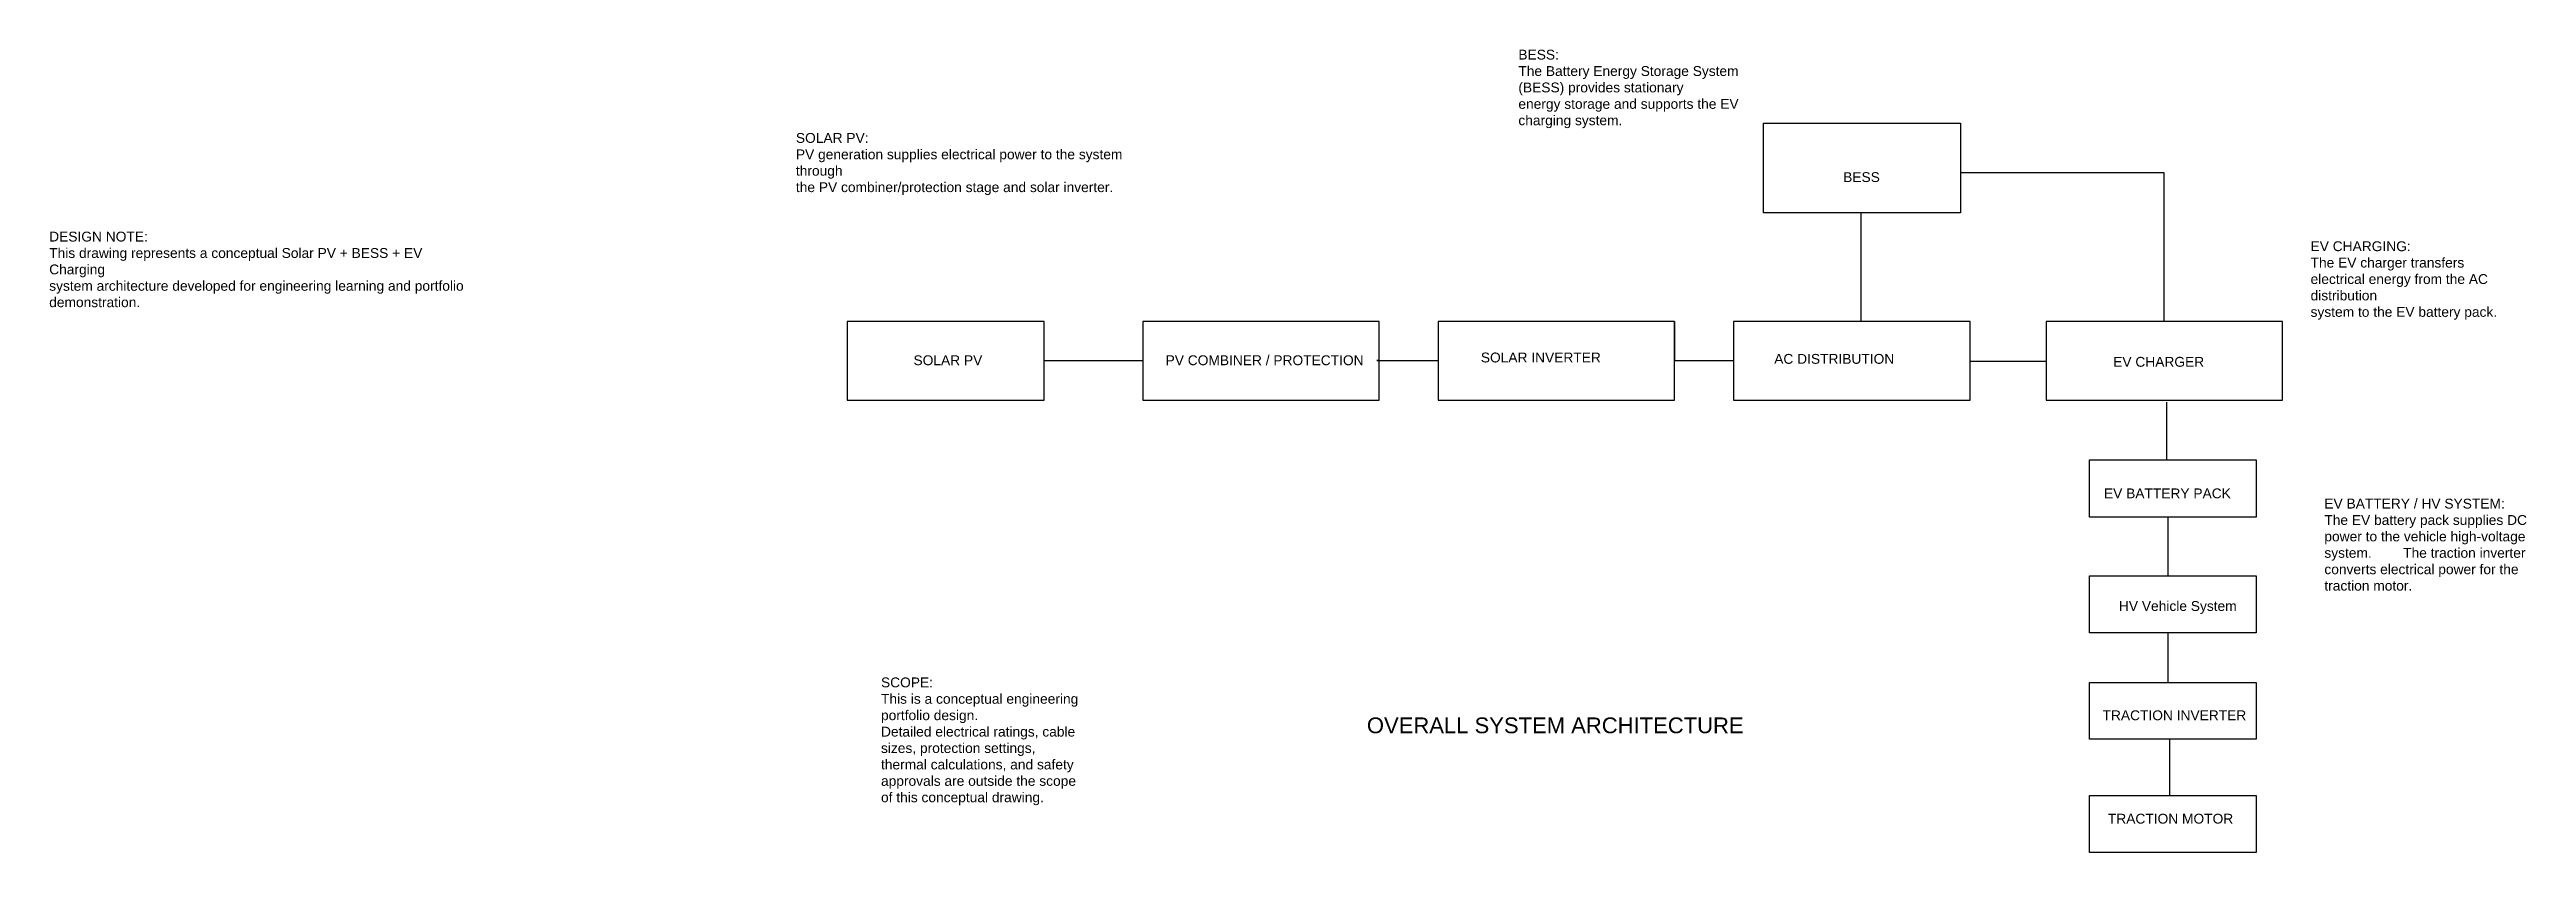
# Model space of a CAD drawing. Header units: millimetres. Extents: x -355 to 903, y -30 to 378.
import ezdxf
from ezdxf.enums import TextEntityAlignment as Align

# ---------------------------------------------------------------- set-up
doc = ezdxf.new("R2010")
doc.units = ezdxf.units.MM
doc.header["$MEASUREMENT"] = 0
for name, color, linetype in [('A-CABLE', 7, 'Continuous'), ('A-EQUIPMENT', 7, 'Continuous'), ('A-NOTES', 7, 'Continuous'), ('A-TEXT', 7, 'Continuous')]:
    doc.layers.add(name, color=color, linetype=linetype)
doc.styles.get("Standard").update_dxf_attribs({"font": 'arial.ttf'})

msp = doc.modelspace()

# ---------------------------------------------------------------- linework, layer by layer
at = {"layer": 'A-CABLE'}
for p, q in [((615.2, 315.6), (718.4, 315.6)), ((718.4, 315.6), (718.4, 240)), ((564.6, 295.2), (564.6, 240)), ((470, 240), (470, 220.2)), ((150, 220.2), (200, 220.2)), ((200, 220.2), (200, 220.2)), ((320, 220.2), (318.8, 220.2)), ((318.8, 220.2), (350, 220.2)), ((470, 220.2), (500, 220.2)), ((620, 219.8), (658.6, 219.8)), ((719.8, 199.1), (719.8, 169.7)), ((720.5, 140.7), (720.5, 110.8)), ((720.5, 81.9), (720.5, 56.7)), ((721.2, 27.8), (721.2, -0.7))]:
    msp.add_line(p, q, dxfattribs=at)
at = {"layer": 'A-EQUIPMENT'}
for points in [[(515.1, 340.7), (615.2, 340.7), (615.2, 295.2), (515.1, 295.2)], [(50, 200), (150, 200), (150, 240), (50, 240)], [(200, 200), (320, 200), (320, 240), (200, 240)], [(350, 200), (470, 200), (470, 240), (350, 240)], [(680.6, 169.7), (765.3, 169.7), (765.3, 140.7), (680.6, 140.7)], [(680.6, 110.8), (765.3, 110.8), (765.3, 81.9), (680.6, 81.9)], [(680.6, 110.8), (765.3, 110.8), (765.3, 81.9), (680.6, 81.9)], [(680.6, 56.7), (765.3, 56.7), (765.3, 27.8), (680.6, 27.8)], [(680.6, 56.7), (765.3, 56.7), (765.3, 27.8), (680.6, 27.8)], [(680.6, -0.7), (765.3, -0.7), (765.3, -29.7), (680.6, -29.7)]]:
    msp.add_lwpolyline(points, close=True, dxfattribs=at)
at = {"layer": 'A-TEXT'}
for points in [[(500, 200), (620, 200), (620, 240), (500, 240)], [(658.6, 200), (778.6, 200), (778.6, 240), (658.6, 240)]]:
    msp.add_lwpolyline(points, close=True, dxfattribs=at)

# ---------------------------------------------------------------- texts
at = {"layer": 'A-EQUIPMENT'}
msp.add_text('PV COMBINER / PROTECTION', height=5, dxfattribs=at).set_placement((211.6, 217.8))
at = {"layer": 'A-NOTES'}
msp.add_text('OVERALL SYSTEM ARCHITECTURE', height=8, dxfattribs=at).set_placement((313.8, 30.9))
at = {"layer": 'A-NOTES', "char_height": 5, "attachment_point": 1}
for s, width, insert in [('BESS:\\PThe Battery Energy Storage System (BESS) provides stationary\\Penergy storage and supports the EV charging system.', 124.395, (390.7, 378)), ('SOLAR PV:\\PPV generation supplies electrical power to the system through\\Pthe PV combiner/protection stage and solar inverter.', 175.035, (23.9, 335.7)), ('DESIGN NOTE:\\PThis drawing represents a conceptual Solar PV + BESS + EV Charging\\Psystem architecture developed for engineering learning and portfolio\\Pdemonstration.', 201.792, (-355.2, 285.6)), ('EV CHARGING:\\PThe EV charger transfers electrical energy from the AC distribution\\Psystem to the EV battery pack.', 102.784, (792.9, 280.7)), ('EV BATTERY / HV SYSTEM:\\PThe EV battery pack supplies DC power to the vehicle high-voltage\\Psystem.^IThe traction inverter converts electrical power for the\\Ptraction motor.', 105.581, (799.9, 150)), ('SCOPE:\\PThis is a conceptual engineering portfolio design.\\PDetailed electrical ratings, cable sizes, protection settings,\\Pthermal calculations, and safety approvals are outside the scope\\Pof this conceptual drawing.', 106.28, (67.1, 59.2))]:
    msp.add_mtext_dynamic_manual_height_columns(s, width=width, gutter_width=25, heights=[0], dxfattribs=dict(at, insert=insert))
at = {"layer": 'A-TEXT'}
for s, p in [('BESS', (555.6, 310.8)), ('SOLAR PV', (83.6, 217.8)), ('AC DISTRIBUTION', (520.6, 218.5)), ('EV CHARGER', (692.7, 217)), ('EV BATTERY PACK', (688, 150.2)), ('HV Vehicle System', (695.6, 93)), ('TRACTION INVERTER', (687.3, 37.5)), ('TRACTION MOTOR', (690, -15))]:
    msp.add_text(s, height=5, dxfattribs=at).set_placement(p)
msp.add_text('SOLAR INVERTER', height=5, dxfattribs=at).set_placement((402.1, 221.7), align=Align.MIDDLE_CENTER)

doc.saveas('drawing.dxf')
